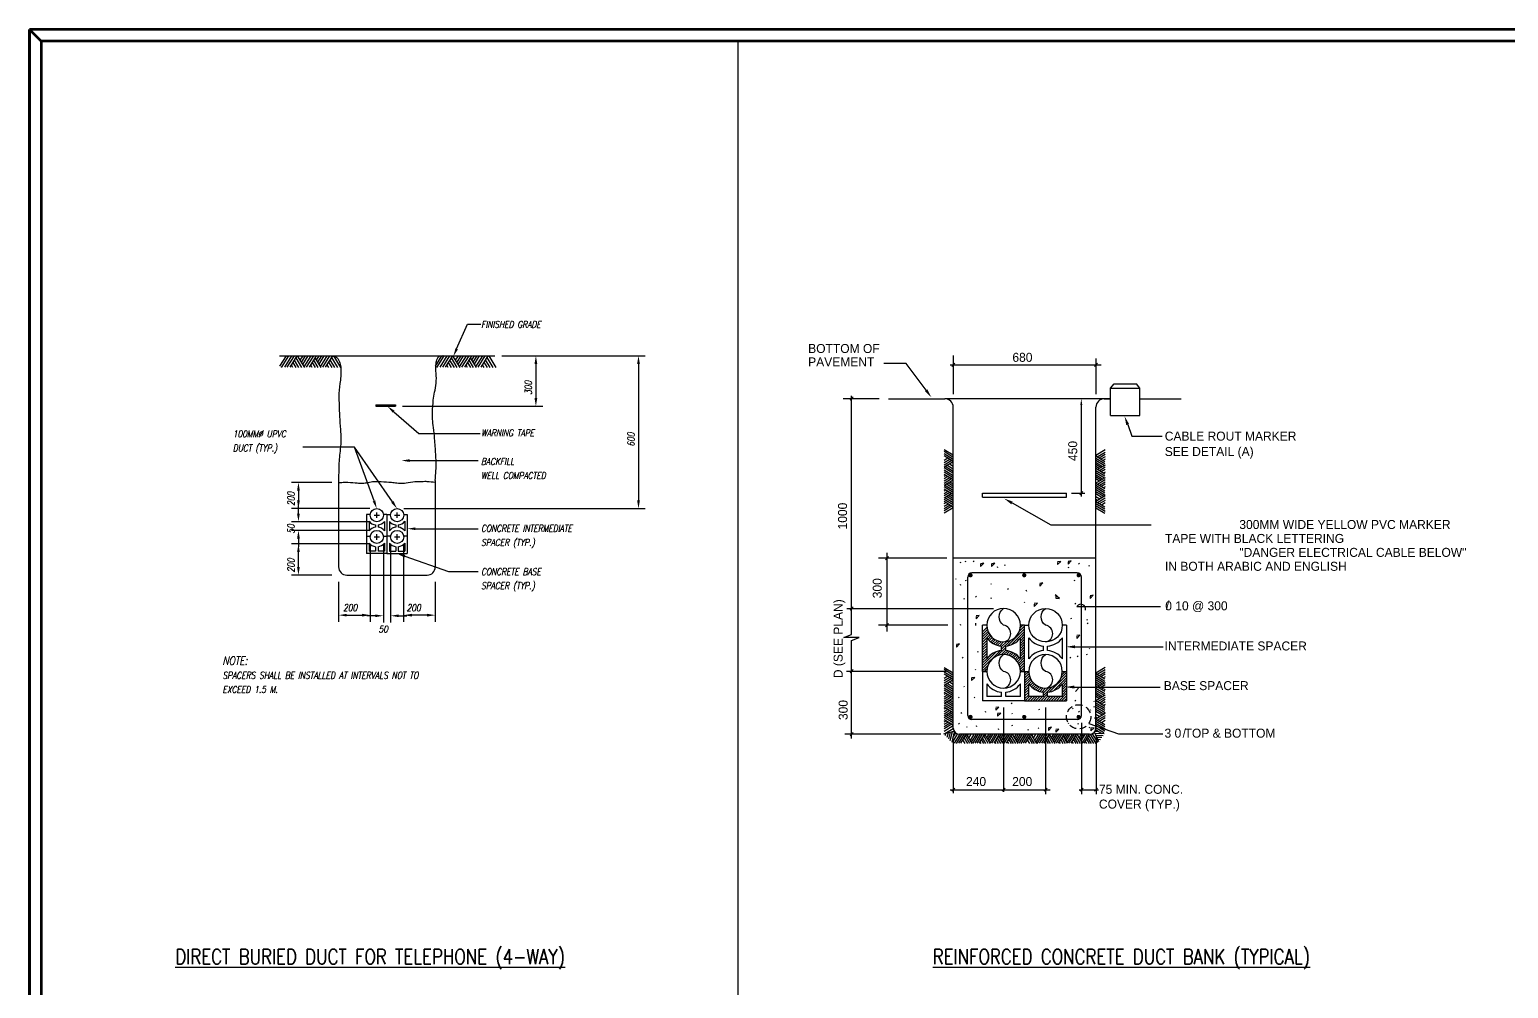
# Model space of a CAD drawing. Extents: x -508 to 92, y -98 to -31.
# Drawn here: x -387.4 to -335.9, y -64.5 to -31.1 of the extents above; entities that cross this region are included whole.
import ezdxf

# ---------------------------------------------------------------- set-up
doc = ezdxf.new("R2010")
doc.units = 0
doc.header["$MEASUREMENT"] = 0
doc.header["$PDMODE"] = 35
doc.linetypes.add('HIDDEN', pattern=[0.375, 0.25, -0.125])
doc.layers.get('0').update_dxf_attribs({"linetype": 'CONTINUOUS', "lineweight": 30})
doc.layers.get('Defpoints').update_dxf_attribs({"linetype": 'CONTINUOUS'})
for name, color, linetype in [('E-DIAG', 7, 'CONTINUOUS'), ('E-DIAG-TX', 4, 'CONTINUOUS'), ('E-GEN-DI', 7, 'CONTINUOUS'), ('E-GEN-TX', 2, 'CONTINUOUS'), ('E-P-TXT', 11, 'CONTINUOUS'), ('E-STD-DWG', 2, 'CONTINUOUS'), ('E-STD-TX', 7, 'CONTINUOUS'), ('E-TEXT25', 3, 'CONTINUOUS'), ('SE-HATCH', 10, 'CONTINUOUS')]:
    doc.layers.add(name, color=color, linetype=linetype)
doc.layers.add('UG-BORDER', color=20, linetype='CONTINUOUS', lineweight=80)
doc.styles.add('ROMANC', font='ROMANC')
doc.styles.add('ROMANS', font='italic8.shx')
doc.styles.add('T25', font='stencil.shx', dxfattribs={"height": 2.5})

# ---------------------------------------------------------------- blocks, each defined once
blk = doc.blocks.new('*X39')
at = {"color": 0}
for p, q in [((142.03, 118.52), (143.36, 119.85)), ((124.14, 116.72), (126.21, 118.79)), ((124.14, 115.48), (126.42, 117.76)), ((124.14, 114.24), (126.73, 116.83)), ((124.14, 113), (127.13, 115.99)), ((124.14, 111.77), (126.14, 113.77)), ((126.17, 113.8), (127.61, 115.23)), ((126.74, 113.12), (128.15, 114.54)), ((127.35, 112.5), (128.77, 113.92)), ((128.02, 111.94), (129.45, 113.36)), ((128.75, 111.42), (130.21, 112.88)), ((136.01, 110.02), (144.14, 118.15)), ((137.74, 110.52), (144.14, 116.92)), ((141.53, 116.78), (144.14, 119.39)), ((142.14, 113.68), (144.14, 115.68)), ((142.14, 112.44), (144.14, 114.44)), ((142.14, 111.2), (144.14, 113.2)), ((124.14, 110.53), (126.14, 112.53)), ((124.14, 109.29), (126.14, 111.29)), ((124.14, 108.05), (126.14, 110.05)), ((124.14, 106.82), (126.14, 108.82)), ((124.14, 99.39), (132.45, 107.7)), ((124.14, 105.58), (126.14, 107.58)), ((124.14, 100.63), (130.78, 107.26)), ((124.14, 104.34), (126.14, 106.34)), ((126.2, 103.92), (128.06, 105.79)), ((129.53, 110.97), (131.04, 112.47)), ((130.38, 110.58), (131.95, 112.15)), ((131.3, 110.26), (132.97, 111.93)), ((131.32, 105.33), (135.14, 109.15)), ((132.29, 110.02), (134.12, 111.85)), ((132.99, 105.76), (135.14, 107.92)), ((133.14, 108.39), (137.21, 112.46)), ((133.14, 109.63), (135.47, 111.96)), ((134.31, 105.85), (136.11, 107.65)), ((135.44, 105.74), (137.1, 107.4)), ((136.44, 105.51), (138.01, 107.07)), ((137.35, 105.18), (138.84, 106.67)), ((138.17, 104.76), (139.62, 106.21)), ((140.74, 102.37), (144.14, 105.78)), ((142.14, 109.97), (144.14, 111.97)), ((142.14, 108.73), (144.14, 110.73)), ((142.14, 107.49), (144.14, 109.49)), ((142.14, 106.25), (144.14, 108.25)), ((142.14, 105.02), (144.14, 107.02)), ((124.14, 103.1), (126.14, 105.1)), ((124.14, 101.87), (126.14, 103.87)), ((124.14, 98.15), (126.65, 100.67)), ((125.07, 97.85), (126.22, 99)), ((138.91, 104.27), (140.34, 105.69)), ((139.59, 103.7), (141, 105.12)), ((140.2, 103.07), (141.61, 104.49)), ((141.2, 101.6), (144.14, 104.54)), ((141.59, 100.76), (144.14, 103.3)), ((141.89, 99.82), (144.14, 102.07)), ((142.09, 98.78), (144.14, 100.83)), ((142.39, 97.85), (144.14, 99.59)), ((143.63, 97.85), (144.14, 98.35))]:
    blk.add_line(p, q, dxfattribs=at)
blk = doc.blocks.new('DL')
at = {"layer": 'E-DIAG', "color": 11}
blk.add_line((-0.69, -0.75), (0.75, 0.82), dxfattribs=at)
blk = doc.blocks.new('*X40')
at = {"color": 0}
for p, q in [((144.14, 95.88), (146.11, 97.85)), ((144.14, 97.12), (144.87, 97.85)), ((144.14, 94.64), (146.22, 96.72)), ((144.14, 93.4), (146.43, 95.7)), ((144.14, 92.17), (146.75, 94.78)), ((144.14, 90.93), (147.16, 93.95)), ((144.14, 89.69), (146.14, 91.69)), ((146.21, 91.76), (147.64, 93.19)), ((146.77, 91.09), (148.19, 92.5)), ((147.39, 90.47), (148.81, 91.88)), ((156.1, 88.04), (164.14, 96.08)), ((157.86, 88.57), (164.14, 94.84)), ((161.47, 94.65), (164.14, 97.32)), ((162.01, 96.43), (163.43, 97.85)), ((162.14, 97.79), (162.19, 97.85)), ((162.14, 91.61), (164.14, 93.61)), ((162.14, 90.37), (164.14, 92.37)), ((144.14, 88.46), (146.14, 90.46)), ((144.14, 87.22), (146.14, 89.22)), ((144.14, 85.98), (146.14, 87.98)), ((144.14, 84.74), (146.14, 86.74)), ((144.48, 83.85), (146.48, 85.85)), ((145.72, 83.85), (147.72, 85.85)), ((146.96, 83.85), (148.96, 85.85)), ((148.06, 89.9), (149.49, 91.33)), ((148.19, 83.85), (150.19, 85.85)), ((148.79, 89.4), (150.25, 90.86)), ((149.43, 83.85), (151.43, 85.85)), ((149.58, 88.95), (151.09, 90.45)), ((150.43, 88.56), (152.01, 90.14)), ((150.67, 83.85), (152.67, 85.85)), ((151.35, 88.24), (153.03, 89.92)), ((151.91, 83.85), (155.14, 87.08)), ((152.35, 88.01), (154.19, 89.85)), ((153.14, 86.32), (157.33, 90.51)), ((153.14, 87.56), (155.56, 89.97)), ((153.14, 83.85), (155.14, 85.85)), ((154.38, 83.85), (156.38, 85.85)), ((155.62, 83.85), (157.62, 85.85)), ((156.86, 83.85), (158.86, 85.85)), ((158.09, 83.85), (160.09, 85.85)), ((159.33, 83.85), (161.33, 85.85)), ((160.57, 83.85), (164.14, 87.42)), ((161.81, 83.85), (164.14, 86.18)), ((162.14, 89.13), (164.14, 91.13)), ((162.14, 87.89), (164.14, 89.89)), ((162.14, 86.66), (164.14, 88.66)), ((163.04, 83.85), (164.14, 84.94))]:
    blk.add_line(p, q, dxfattribs=at)

msp = doc.modelspace()

# ---------------------------------------------------------------- linework, layer by layer
at = {"color": 11, "linetype": 'ByBlock'}
for p, q in [((-370.965, -42.495), (-365.965, -42.495)), ((-370.965, -42.495), (-369.536, -42.495)), ((-369.774, -42.781), (-369.774, -43.971)), ((-366.203, -42.781), (-366.203, -47.534)), ((-374.421, -44.257), (-369.536, -44.257)), ((-376.88, -46.91), (-378.278, -46.91)), ((-378.04, -47.126), (-378.04, -47.534)), ((-375.55, -47.819), (-378.278, -47.819)), ((-378.04, -47.991), (-378.04, -47.705)), ((-374.368, -47.819), (-365.965, -47.819)), ((-375.55, -48.276), (-378.278, -48.276)), ((-375.55, -48.576), (-378.278, -48.576)), ((-378.04, -48.861), (-378.04, -49.147)), ((-375.55, -49.047), (-378.278, -49.047)), ((-378.04, -49.849), (-378.04, -49.265)), ((-375.541, -49.042), (-375.541, -51.765)), ((-375.084, -49.042), (-375.084, -51.787)), ((-374.835, -49.042), (-374.835, -51.787)), ((-374.378, -49.042), (-374.378, -51.765)), ((-376.88, -50.134), (-378.278, -50.134)), ((-376.642, -50.372), (-376.642, -51.765)), ((-373.276, -50.372), (-373.276, -51.765)), ((-376.356, -51.527), (-375.826, -51.527)), ((-375.369, -51.549), (-375.655, -51.549)), ((-374.549, -51.549), (-374.263, -51.549)), ((-373.562, -51.527), (-374.092, -51.527))]:
    msp.add_line(p, q, dxfattribs=at)
for points in [[(-369.727, -42.781), (-369.822, -42.781), (-369.774, -42.495)], [(-366.155, -42.781), (-366.251, -42.781), (-366.203, -42.495)], [(-369.727, -43.971), (-369.822, -43.971), (-369.774, -44.257)], [(-377.993, -47.188), (-378.088, -47.188), (-378.04, -46.902)], [(-377.993, -47.534), (-378.088, -47.534), (-378.04, -47.819)], [(-366.155, -47.534), (-366.251, -47.534), (-366.203, -47.819)], [(-377.993, -47.991), (-378.088, -47.991), (-378.04, -48.276)], [(-377.993, -48.861), (-378.088, -48.861), (-378.04, -48.576)], [(-377.993, -49.333), (-378.088, -49.333), (-378.04, -49.047)], [(-377.993, -49.849), (-378.088, -49.849), (-378.04, -50.134)], [(-376.356, -51.575), (-376.356, -51.48), (-376.642, -51.527)], [(-375.826, -51.575), (-375.826, -51.48), (-375.541, -51.527)], [(-375.369, -51.596), (-375.369, -51.501), (-375.084, -51.549)], [(-374.549, -51.596), (-374.549, -51.501), (-374.835, -51.549)], [(-374.092, -51.575), (-374.092, -51.48), (-374.378, -51.527)], [(-373.562, -51.575), (-373.562, -51.48), (-373.276, -51.527)]]:
    msp.add_solid(points, dxfattribs=at)
at = {"layer": 'Defpoints', "color": 0, "linetype": 'ByBlock'}
for p in [(-371.203, -42.495), (-371.203, -42.495), (-374.659, -44.257), (-376.642, -46.84), (-375.312, -47.819), (-374.606, -47.819), (-375.312, -48.276), (-375.541, -48.804), (-375.312, -48.576), (-375.084, -48.804), (-374.835, -48.804), (-374.378, -48.804), (-375.312, -49.155), (-376.642, -50.134), (-376.642, -50.134), (-373.276, -50.134)]:
    msp.add_point(p, dxfattribs=at)
at = {"layer": 'Defpoints', "color": 11, "linetype": 'ByBlock'}
for p in [(-369.774, -44.257), (-378.04, -47.819), (-366.203, -47.819), (-378.04, -48.576), (-378.04, -49.155), (-375.541, -51.527), (-374.835, -51.549), (-374.378, -51.527)]:
    msp.add_point(p, dxfattribs=at)
at = {"layer": 'E-DIAG', "color": 11}
for p, q in [((-355.247, -42.489), (-355.247, -43.831)), ((-350.28, -42.596), (-350.28, -43.831)), ((-355.355, -42.811), (-350.098, -42.811)), ((-357.822, -43.992), (-359.076, -43.992)), ((-358.789, -52.198), (-358.789, -43.894)), ((-350.788, -44.211), (-350.788, -47.401)), ((-351.128, -47.284), (-350.661, -47.284)), ((-357.556, -49.36), (-357.556, -52.097)), ((-355.473, -49.544), (-357.851, -49.544)), ((-358.95, -51.297), (-357.758, -51.297)), ((-358.373, -51.297), (-353.844, -51.297)), ((-355.435, -51.877), (-357.851, -51.877)), ((-355.492, -53.484), (-358.962, -53.484)), ((-350.357, -54.505), (-350.341, -54.537)), ((-353.494, -54.742), (-353.494, -57.674)), ((-352.033, -54.742), (-352.033, -57.762)), ((-350.357, -54.696), (-350.341, -54.728)), ((-350.777, -55.276), (-350.777, -57.762)), ((-350.325, -55.095), (-350.309, -55.127)), ((-355.682, -55.675), (-359.019, -55.675)), ((-355.247, -55.835), (-355.247, -57.724)), ((-350.275, -55.75), (-350.275, -57.762)), ((-355.355, -57.604), (-351.868, -57.604)), ((-350.863, -57.604), (-350.187, -57.604))]:
    msp.add_line(p, q, dxfattribs=at)
at = {"layer": 'E-DIAG', "color": 4}
for p, q in [((-349.768, -43.627), (-349.648, -43.48)), ((-349.768, -43.627), (-348.746, -43.627)), ((-349.768, -44.576), (-349.768, -43.627)), ((-349.648, -43.48), (-348.865, -43.48)), ((-348.746, -43.627), (-348.865, -43.48)), ((-348.746, -44.576), (-348.746, -43.627)), ((-349.768, -44.576), (-348.746, -44.576)), ((-355.01, -49.673), (-354.994, -49.705)), ((-354.835, -49.641), (-354.819, -49.673)), ((-354.548, -49.641), (-354.532, -49.673)), ((-354.293, -49.832), (-354.182, -49.721)), ((-354.182, -49.721), (-354.293, -49.737)), ((-354.293, -49.753), (-354.293, -49.832)), ((-353.911, -49.832), (-353.799, -49.721)), ((-353.799, -49.721), (-353.911, -49.737)), ((-353.911, -49.753), (-353.911, -49.832)), ((-353.719, -49.832), (-353.703, -49.864)), ((-353.464, -49.768), (-353.448, -49.8)), ((-351.616, -49.768), (-351.504, -49.657)), ((-351.504, -49.657), (-351.616, -49.673)), ((-351.616, -49.689), (-351.616, -49.768)), ((-351.249, -49.753), (-351.137, -49.641)), ((-351.137, -49.641), (-351.249, -49.657)), ((-351.249, -49.673), (-351.249, -49.753)), ((-351.249, -49.848), (-351.233, -49.88)), ((-350.882, -49.721), (-350.867, -49.753)), ((-350.532, -49.784), (-350.516, -49.816)), ((-355.17, -50.247), (-355.154, -50.279)), ((-354.819, -50.295), (-354.803, -50.327)), ((-353.943, -50.422), (-353.927, -50.454)), ((-352.126, -50.406), (-352.237, -50.422)), ((-352.237, -50.518), (-352.126, -50.406)), ((-352.237, -50.438), (-352.237, -50.518)), ((-351.042, -50.295), (-351.026, -50.327)), ((-355.01, -50.454), (-354.994, -50.486)), ((-354.883, -50.933), (-354.867, -50.965)), ((-354.468, -50.869), (-354.453, -50.901)), ((-353.943, -50.917), (-353.927, -50.949)), ((-353.353, -50.598), (-353.337, -50.63)), ((-352.715, -50.646), (-352.699, -50.693)), ((-351.552, -50.949), (-351.695, -50.821)), ((-351.679, -50.821), (-351.679, -50.933)), ((-351.679, -50.933), (-351.552, -50.949)), ((-350.484, -50.949), (-350.372, -50.837)), ((-350.372, -50.837), (-350.484, -50.853)), ((-350.484, -50.869), (-350.484, -50.949)), ((-352.779, -51.06), (-352.763, -51.092)), ((-352.428, -51.22), (-352.317, -51.108)), ((-352.317, -51.108), (-352.428, -51.124)), ((-352.428, -51.14), (-352.428, -51.22)), ((-351.01, -51.108), (-350.994, -51.14)), ((-355.01, -51.842), (-354.994, -51.874)), ((-354.468, -51.81), (-354.468, -51.89)), ((-354.453, -51.65), (-354.341, -51.539)), ((-354.341, -51.539), (-354.453, -51.555)), ((-354.453, -51.571), (-354.453, -51.65)), ((-351.153, -51.618), (-351.137, -51.65)), ((-350.596, -51.666), (-350.58, -51.698)), ((-350.58, -51.794), (-350.564, -51.826)), ((-350.946, -52.336), (-350.835, -52.224)), ((-350.835, -52.224), (-350.946, -52.24)), ((-350.946, -52.256), (-350.946, -52.336)), ((-355.138, -52.639), (-355.026, -52.527)), ((-355.026, -52.527), (-355.138, -52.543)), ((-355.138, -52.559), (-355.138, -52.639)), ((-354.931, -52.99), (-354.915, -53.022)), ((-354.405, -52.783), (-354.389, -52.815)), ((-351.185, -52.99), (-351.169, -53.022)), ((-350.93, -52.942), (-350.914, -52.974)), ((-350.612, -52.878), (-350.596, -52.91)), ((-350.516, -52.671), (-350.5, -52.703)), ((-354.484, -53.405), (-354.468, -53.436)), ((-354.883, -53.995), (-354.867, -54.027)), ((-354.5, -53.692), (-354.612, -53.708)), ((-354.612, -53.803), (-354.5, -53.692)), ((-354.612, -53.724), (-354.612, -53.803)), ((-355.058, -54.377), (-355.042, -54.409)), ((-354.516, -54.377), (-354.5, -54.409)), ((-351.01, -54.489), (-350.994, -54.521)), ((-350.994, -54.186), (-350.882, -54.074)), ((-354.978, -54.92), (-354.963, -54.952)), ((-354.134, -54.872), (-354.118, -54.904)), ((-353.767, -54.84), (-353.656, -54.728)), ((-353.656, -54.728), (-353.767, -54.744)), ((-353.767, -54.76), (-353.767, -54.84)), ((-353.703, -55.047), (-353.592, -54.936)), ((-353.592, -54.936), (-353.703, -54.952)), ((-353.703, -54.967), (-353.703, -55.047)), ((-353.225, -54.585), (-353.209, -54.617)), ((-353.209, -54.936), (-353.193, -54.967)), ((-352.269, -54.792), (-352.253, -54.824)), ((-351.09, -54.76), (-351.074, -54.792)), ((-350.882, -54.872), (-350.867, -54.904)), ((-350.484, -54.808), (-350.468, -54.84)), ((-355.058, -55.286), (-355.042, -55.318)), ((-354.787, -55.398), (-354.771, -55.43)), ((-354.453, -55.366), (-354.437, -55.398)), ((-353.688, -55.478), (-353.672, -55.51)), ((-353.209, -55.35), (-353.193, -55.382)), ((-352.652, -55.494), (-352.636, -55.526)), ((-352.285, -55.446), (-352.269, -55.478)), ((-351.934, -55.542), (-351.823, -55.43)), ((-351.823, -55.43), (-351.934, -55.446)), ((-351.934, -55.462), (-351.934, -55.542)), ((-351.679, -55.605), (-351.568, -55.494)), ((-351.568, -55.494), (-351.679, -55.51)), ((-351.679, -55.526), (-351.679, -55.605)), ((-351.249, -55.27), (-351.233, -55.302)), ((-350.914, -55.286), (-350.898, -55.318)), ((-350.516, -55.414), (-350.5, -55.446)), ((-350.452, -55.558), (-350.341, -55.446)), ((-350.341, -55.446), (-350.452, -55.462)), ((-350.452, -55.478), (-350.452, -55.558))]:
    msp.add_line(p, q, dxfattribs=at)
at = {"layer": 'E-DIAG', "color": 2}
for p, q in [((-357.5, -43.992), (-355.54, -43.992)), ((-349.768, -43.992), (-355.54, -43.992)), ((-348.746, -43.992), (-347.308, -43.992)), ((-355.247, -55.456), (-355.247, -44.284)), ((-350.28, -55.456), (-350.28, -44.284)), ((-350.28, -49.544), (-355.247, -49.544)), ((-350.499, -55.675), (-355.028, -55.675))]:
    msp.add_line(p, q, dxfattribs=at)
at = {"layer": 'E-DIAG'}
for p, q in [((-349.987, -43.992), (-349.768, -43.992)), ((-354.225, -47.279), (-351.302, -47.279)), ((-354.225, -47.425), (-354.225, -47.279)), ((-351.302, -47.425), (-351.302, -47.279)), ((-354.225, -47.425), (-351.302, -47.425))]:
    msp.add_line(p, q, dxfattribs=at)
at = {"layer": 'E-DIAG', "color": 20}
for p, q in [((-354.742, -55.018), (-354.742, -50.202)), ((-350.931, -50.055), (-354.596, -50.055)), ((-350.785, -55.018), (-350.785, -50.202)), ((-350.931, -55.164), (-354.596, -55.164))]:
    msp.add_line(p, q, dxfattribs=at)
at = {"layer": 'E-DIAG', "color": 3}
for p, q in [((-354.225, -53.484), (-354.225, -51.877)), ((-354.079, -51.877), (-354.225, -51.877)), ((-352.764, -51.877), (-352.91, -51.877)), ((-352.764, -53.484), (-352.764, -51.877)), ((-352.764, -51.877), (-352.617, -51.877)), ((-351.302, -51.877), (-351.449, -51.877)), ((-351.302, -51.877), (-351.302, -53.484)), ((-354.079, -52.315), (-354.079, -53.045)), ((-352.91, -53.045), (-352.91, -52.315)), ((-352.617, -53.045), (-352.617, -52.315)), ((-351.449, -52.315), (-351.449, -53.045)), ((-353.567, -52.757), (-353.567, -52.603)), ((-353.421, -52.757), (-353.421, -52.603)), ((-352.106, -52.757), (-352.106, -52.603)), ((-351.96, -52.757), (-351.96, -52.603)), ((-354.225, -53.484), (-354.079, -53.484)), ((-354.225, -53.484), (-354.225, -54.507)), ((-352.91, -53.484), (-352.764, -53.484)), ((-352.764, -53.484), (-352.617, -53.484)), ((-352.764, -53.484), (-352.764, -54.507)), ((-351.449, -53.484), (-351.302, -53.484)), ((-351.302, -53.484), (-351.302, -54.507)), ((-354.079, -53.922), (-354.079, -54.36)), ((-352.91, -54.36), (-352.91, -53.922)), ((-352.617, -54.36), (-352.617, -53.922)), ((-351.449, -53.922), (-351.449, -54.36)), ((-352.764, -54.507), (-354.225, -54.507)), ((-353.567, -54.36), (-354.079, -54.36)), ((-353.567, -54.36), (-353.567, -54.211)), ((-353.421, -54.36), (-353.421, -54.211)), ((-352.91, -54.36), (-353.421, -54.36)), ((-352.764, -54.507), (-351.302, -54.507)), ((-352.106, -54.36), (-352.617, -54.36)), ((-352.106, -54.36), (-352.106, -54.211)), ((-351.96, -54.36), (-351.96, -54.211)), ((-351.449, -54.36), (-351.96, -54.36))]:
    msp.add_line(p, q, dxfattribs=at)
at = {"layer": 'E-DIAG', "color": 20, "const_width": 0.0731}
for points in [[(-354.682, -50.138, 1), (-354.609, -50.138, 1)], [(-352.738, -50.138, -1), (-352.811, -50.138, -1)], [(-350.845, -50.138, -1), (-350.918, -50.138, -1)], [(-354.682, -55.07, 1), (-354.609, -55.07, 1)], [(-352.738, -55.07, -1), (-352.811, -55.07, -1)], [(-350.845, -55.07, -1), (-350.918, -55.07, -1)]]:
    msp.add_lwpolyline(points, format="xyb", close=True, dxfattribs=at)
at = {"layer": 'E-DIAG', "color": 15}
for points in [[(-353.494, -52.461, 0.860704), (-353.494, -51.877, -0.534974), (-353.494, -51.292)], [(-352.033, -52.461, 0.860704), (-352.033, -51.877, -0.534974), (-352.033, -51.292)], [(-353.494, -54.068, 0.860704), (-353.494, -53.484, -0.534974), (-353.494, -52.899)], [(-352.033, -54.068, 0.860704), (-352.033, -53.484, -0.534974), (-352.033, -52.899)]]:
    msp.add_lwpolyline(points, format="xyb", dxfattribs=at)
at = {"layer": 'E-DIAG', "color": 11}
msp.add_lwpolyline([(-358.789, -55.826), (-358.789, -52.412), (-358.521, -52.304), (-359.057, -52.305), (-358.789, -52.198), (-358.789, -51.894)], dxfattribs=at)
at = {"layer": 'E-DIAG', "color": 1}
msp.add_circle((-352.033, -51.877), 0.584, dxfattribs=at)
at = {"layer": 'E-DIAG', "color": 2}
for centre, radius, start, end in [((-355.54, -44.284), 0.292, 0, 90), ((-349.987, -44.284), 0.292, 90, 180), ((-355.028, -55.456), 0.219, 180, 270), ((-350.499, -55.456), 0.219, 270, 0)]:
    msp.add_arc(centre, radius, start, end, dxfattribs=at)
at = {"layer": 'E-DIAG', "color": 20}
for centre, start, end in [((-354.596, -50.202), 90, 180), ((-350.931, -50.202), 0, 90), ((-354.596, -55.018), 180, 270), ((-350.931, -55.018), 270, 0)]:
    msp.add_arc(centre, 0.146, start, end, dxfattribs=at)
at = {"layer": 'E-DIAG', "color": 1}
for centre, start, end in [((-353.494, -51.877), 0, 180), ((-353.494, -51.877), 180, 0), ((-353.494, -53.484), 0, 180), ((-352.033, -53.484), 0, 180), ((-353.494, -53.484), 180, 0), ((-352.033, -53.484), 180, 0)]:
    msp.add_arc(centre, 0.584, start, end, dxfattribs=at)
at = {"layer": 'E-DIAG', "color": 3}
for centre, start, end in [((-353.494, -51.877), 216.8699, 264.2608), ((-353.494, -51.877), 275.7392, 323.1301), ((-352.033, -51.877), 216.8699, 264.2608), ((-352.033, -51.877), 275.7392, 323.1301), ((-353.494, -53.484), 95.7392, 143.1301), ((-353.494, -53.484), 36.8699, 84.2608), ((-352.033, -53.484), 95.7392, 143.1301), ((-352.033, -53.484), 36.8699, 84.2608), ((-353.494, -53.484), 216.8699, 264.2608), ((-353.494, -53.484), 275.7392, 323.1301), ((-352.033, -53.484), 216.8699, 264.2608), ((-352.033, -53.484), 275.7392, 323.1301)]:
    msp.add_arc(centre, 0.731, start, end, dxfattribs=at)
at = {"layer": 'E-DIAG', "color": 11}
msp.add_solid([(-350.825, -44.211), (-350.752, -44.211), (-350.788, -43.992)], dxfattribs=at)
at = {"layer": 'E-DIAG-TX', "color": 11}
for p, q in [((-356.883, -42.769), (-357.666, -42.769)), ((-356.191, -43.696), (-356.883, -42.769)), ((-349.174, -44.893), (-349.024, -45.295)), ((-349.024, -45.295), (-347.973, -45.295)), ((-353.2, -47.621), (-351.851, -48.385)), ((-351.851, -48.385), (-348.351, -48.385)), ((-350.939, -51.226), (-348.028, -51.226)), ((-351.007, -52.629), (-347.937, -52.629)), ((-351.028, -54.03), (-348.042, -54.03)), ((-350.529, -55.296), (-349.492, -55.659)), ((-349.492, -55.659), (-347.956, -55.659))]:
    msp.add_line(p, q, dxfattribs=at)
at = {"layer": 'E-DIAG-TX', "color": 1, "linetype": 'HIDDEN'}
msp.add_circle((-350.881, -55.065), 0.421, dxfattribs=at)
at = {"layer": 'E-DIAG-TX', "color": 11}
for points in [[(-356.149, -43.665), (-356.233, -43.728), (-356.004, -43.947)], [(-349.223, -44.911), (-349.125, -44.875), (-349.284, -44.6)], [(-353.174, -47.576), (-353.226, -47.667), (-353.473, -47.467)], [(-351.007, -52.681), (-351.007, -52.577), (-351.32, -52.629)], [(-351.028, -54.082), (-351.028, -53.977), (-351.341, -54.03)]]:
    msp.add_solid(points, dxfattribs=at)
at = {"layer": 'E-GEN-DI', "color": 11, "linetype": 'Continuous'}
for p, q in [((-372.533, -42.258), (-372.152, -41.394)), ((-372.152, -41.394), (-371.688, -41.394)), ((-374.724, -44.444), (-373.846, -45.203)), ((-373.846, -45.203), (-371.719, -45.203)), ((-376.09, -45.674), (-377.89, -45.674)), ((-376.09, -45.674), (-376.376, -45.674)), ((-374.769, -47.584), (-376.09, -45.674)), ((-375.409, -47.551), (-376.09, -45.674)), ((-374.168, -46.146), (-371.78, -46.146)), ((-373.966, -48.518), (-371.78, -48.518)), ((-374.336, -49.476), (-372.813, -50.009)), ((-372.813, -50.009), (-371.78, -50.009))]:
    msp.add_line(p, q, dxfattribs=at)
msp.add_lwpolyline([(-376.642, -46.91, -0.009499), (-376.427, -46.899, -0.018397), (-376.315, -46.9, -0.016164), (-375.99, -46.925, 0.030542), (-375.818, -46.933, 0.059975), (-375.616, -46.906, -0.058729), (-375.409, -46.877, -0.01506), (-375.157, -46.88, -0.010761), (-374.804, -46.903, -0.018264), (-374.616, -46.926, 0.030071), (-374.501, -46.937, 0.062438), (-374.295, -46.919, -0.041059), (-373.985, -46.878, -0.004519), (-373.86, -46.874, -0.002577), (-373.64, -46.868, -0.020799), (-373.568, -46.87, -0.01728), (-373.275, -46.899)], format="xyb", dxfattribs=at)
for points in [[(-372.489, -42.277), (-372.576, -42.239), (-372.648, -42.52)], [(-374.755, -44.48), (-374.693, -44.408), (-374.94, -44.257)], [(-374.168, -46.193), (-374.168, -46.098), (-374.454, -46.146)], [(-375.365, -47.534), (-375.454, -47.567), (-375.312, -47.819)], [(-374.73, -47.557), (-374.808, -47.611), (-374.606, -47.819)], [(-373.966, -48.566), (-373.966, -48.471), (-374.252, -48.518)], [(-374.352, -49.521), (-374.32, -49.431), (-374.606, -49.381)]]:
    msp.add_solid(points, dxfattribs=at)
at = {"layer": 'E-GEN-TX', "color": 11}
msp.add_arc((-350.8, -51.313), 0.164, 344.9057, 147.8087, dxfattribs=at)
at = {"layer": 'E-P-TXT', "color": 4}
msp.add_line((-362.743, -31.547), (-362.743, -97.438), dxfattribs=at)
at = {"layer": 'E-STD-DWG', "color": 3}
for p, q in [((-378.698, -42.495), (-376.925, -42.495)), ((-378.389, -42.495), (-376.611, -42.495)), ((-372.981, -42.495), (-371.203, -42.495))]:
    msp.add_line(p, q, dxfattribs=at)
at = {"layer": 'E-STD-DWG'}
for p, q in [((-376.925, -42.495), (-372.981, -42.495)), ((-375.35, -44.21), (-374.659, -44.21)), ((-375.35, -44.21), (-375.35, -44.257)), ((-375.35, -44.257), (-374.659, -44.257)), ((-374.659, -44.21), (-374.659, -44.257)), ((-376.642, -46.84), (-376.642, -49.849)), ((-373.276, -46.84), (-373.276, -49.849)), ((-375.667, -48.027), (-375.667, -49.381)), ((-375.54, -48.027), (-375.667, -48.027)), ((-375.581, -48.261), (-375.581, -48.591)), ((-375.355, -48.388), (-375.355, -48.464)), ((-375.269, -48.388), (-375.269, -48.464)), ((-374.959, -48.027), (-375.084, -48.027)), ((-375.045, -48.263), (-375.045, -48.589)), ((-374.959, -48.027), (-374.959, -49.381)), ((-374.959, -48.027), (-374.834, -48.027)), ((-374.873, -48.263), (-374.873, -48.589)), ((-374.649, -48.388), (-374.649, -48.464)), ((-374.563, -48.388), (-374.563, -48.464)), ((-374.379, -48.027), (-374.252, -48.027)), ((-374.337, -48.261), (-374.337, -48.591)), ((-374.252, -48.027), (-374.252, -49.381)), ((-375.667, -48.783), (-375.54, -48.783)), ((-375.084, -48.783), (-374.959, -48.783)), ((-374.834, -48.783), (-374.959, -48.783)), ((-374.252, -48.783), (-374.379, -48.783)), ((-374.959, -49.381), (-375.667, -49.381)), ((-375.581, -49.017), (-375.581, -49.295)), ((-375.355, -49.295), (-375.581, -49.295)), ((-375.355, -49.144), (-375.355, -49.295)), ((-375.269, -49.144), (-375.269, -49.295)), ((-375.045, -49.295), (-375.269, -49.295)), ((-375.045, -49.019), (-375.045, -49.295)), ((-374.959, -49.381), (-374.252, -49.381)), ((-374.873, -49.019), (-374.873, -49.295)), ((-374.873, -49.295), (-374.649, -49.295)), ((-374.649, -49.144), (-374.649, -49.295)), ((-374.563, -49.144), (-374.563, -49.295)), ((-374.563, -49.295), (-374.337, -49.295)), ((-374.337, -49.017), (-374.337, -49.295)), ((-376.356, -50.134), (-373.562, -50.134))]:
    msp.add_line(p, q, dxfattribs=at)
for points in [[(-376.925, -42.495, -0.096179), (-376.743, -42.54, -0.157049), (-376.657, -42.619, -0.062251), (-376.586, -42.791, -0.062513), (-376.56, -42.975, -0.04828), (-376.599, -43.466, 0.051448), (-376.633, -43.927, 0.001541), (-376.619, -44.368, 0.00281), (-376.609, -44.61, 0.009679), (-376.579, -45.062, -0.013622), (-376.56, -45.383, -0.045407), (-376.582, -45.746, 0.029388), (-376.633, -46.305, 0.008229), (-376.642, -46.838, 0.000128), (-376.642, -46.84, 0.023347)], [(-373.276, -46.84, 0.00483), (-373.255, -46.498, 0.016841), (-373.249, -46.186, 0.011507), (-373.259, -45.926, 0.005504), (-373.298, -45.383, 0.013665), (-373.34, -44.998, -0.017695), (-373.371, -44.699, -0.025932), (-373.374, -44.456, -0.015341), (-373.346, -44.046, -0.029758), (-373.302, -43.77, 0.02575), (-373.249, -43.451, 0.057446), (-373.249, -43.109, -0.057619), (-373.249, -42.767, -0.037826), (-373.232, -42.68, -0.035252), (-373.2, -42.589, -0.191917), (-373.128, -42.517, -0.128359), (-372.981, -42.495)]]:
    msp.add_lwpolyline(points, format="xyb", dxfattribs=at)
at = {"layer": 'E-STD-DWG', "color": 1}
for centre in [(-375.312, -48.048), (-374.606, -48.048), (-375.312, -48.804), (-374.606, -48.804)]:
    msp.add_circle(centre, 0.229, dxfattribs=at)
at = {"layer": 'E-STD-DWG'}
for centre, radius, start, end in [((-375.312, -48.048), 0.343, 218.379, 262.8192), ((-375.312, -48.048), 0.343, 277.1808, 321.1981), ((-374.606, -48.048), 0.343, 218.8019, 262.8192), ((-374.606, -48.048), 0.343, 277.1808, 321.621), ((-375.312, -48.804), 0.343, 97.1808, 141.621), ((-375.312, -48.804), 0.343, 38.8019, 82.8192), ((-374.606, -48.804), 0.343, 97.1808, 141.1981), ((-374.606, -48.804), 0.343, 38.379, 82.8192), ((-375.312, -48.804), 0.343, 218.3791, 262.8192), ((-375.312, -48.804), 0.343, 277.1808, 321.1981), ((-374.606, -48.804), 0.343, 218.8019, 262.8192), ((-374.606, -48.804), 0.343, 277.1808, 321.6209), ((-376.356, -49.849), 0.286, 180, 270), ((-373.562, -49.849), 0.286, 270, 0)]:
    msp.add_arc(centre, radius, start, end, dxfattribs=at)
at = {"layer": 'E-STD-TX'}
for p, q in [((-375.407, -48.048), (-375.217, -48.048)), ((-375.312, -48.143), (-375.312, -47.953)), ((-374.701, -48.048), (-374.511, -48.048)), ((-374.606, -48.143), (-374.606, -47.953)), ((-375.407, -48.804), (-375.217, -48.804)), ((-375.312, -48.9), (-375.312, -48.709)), ((-374.701, -48.804), (-374.511, -48.804)), ((-374.606, -48.9), (-374.606, -48.709))]:
    msp.add_line(p, q, dxfattribs=at)
at = {"layer": 'SE-HATCH', "color": 2, "linetype": 'Continuous'}
for p, q in [((-378.682, -42.857), (-378.46, -42.495)), ((-378.625, -42.909), (-378.377, -42.505)), ((-378.518, -42.899), (-378.269, -42.495)), ((-378.427, -42.899), (-378.178, -42.495)), ((-378.327, -42.899), (-378.079, -42.495)), ((-378.021, -42.909), (-378.175, -42.652)), ((-377.921, -42.909), (-378.125, -42.57)), ((-377.822, -42.909), (-378.071, -42.495)), ((-377.976, -42.652), (-377.88, -42.495)), ((-377.931, -42.727), (-377.789, -42.495)), ((-377.888, -42.8), (-377.706, -42.505)), ((-377.837, -42.884), (-377.598, -42.495)), ((-377.756, -42.899), (-377.507, -42.495)), ((-377.656, -42.899), (-377.408, -42.495)), ((-377.35, -42.909), (-377.504, -42.652)), ((-377.251, -42.909), (-377.454, -42.57)), ((-377.409, -42.645), (-377.317, -42.495)), ((-377.364, -42.72), (-377.226, -42.495)), ((-377.32, -42.793), (-377.143, -42.505)), ((-377.27, -42.877), (-377.035, -42.495)), ((-377.193, -42.899), (-376.944, -42.495)), ((-377.093, -42.899), (-376.845, -42.495)), ((-376.87, -42.909), (-376.983, -42.72)), ((-376.77, -42.909), (-376.933, -42.638)), ((-376.671, -42.909), (-376.883, -42.557)), ((-376.563, -42.909), (-376.812, -42.495)), ((-373.274, -42.857), (-373.052, -42.495)), ((-373.217, -42.909), (-372.969, -42.505)), ((-373.11, -42.899), (-372.861, -42.495)), ((-373.019, -42.899), (-372.77, -42.495)), ((-372.919, -42.899), (-372.671, -42.495)), ((-372.613, -42.909), (-372.767, -42.652)), ((-372.513, -42.909), (-372.717, -42.57)), ((-372.414, -42.909), (-372.662, -42.495)), ((-372.568, -42.652), (-372.472, -42.495)), ((-372.523, -42.727), (-372.381, -42.495)), ((-372.479, -42.8), (-372.298, -42.505)), ((-372.429, -42.884), (-372.19, -42.495)), ((-372.348, -42.899), (-372.099, -42.495)), ((-372.248, -42.899), (-372, -42.495)), ((-371.942, -42.909), (-372.096, -42.652)), ((-371.843, -42.909), (-372.046, -42.57)), ((-372.001, -42.645), (-371.909, -42.495)), ((-371.956, -42.72), (-371.818, -42.495)), ((-371.912, -42.793), (-371.735, -42.505)), ((-371.862, -42.877), (-371.627, -42.495)), ((-371.785, -42.899), (-371.536, -42.495)), ((-371.685, -42.899), (-371.437, -42.495)), ((-371.462, -42.909), (-371.575, -42.72)), ((-371.362, -42.909), (-371.525, -42.638)), ((-371.263, -42.909), (-371.474, -42.557)), ((-371.155, -42.909), (-371.404, -42.495)), ((-378.236, -42.909), (-378.284, -42.829)), ((-378.12, -42.909), (-378.226, -42.734)), ((-377.565, -42.909), (-377.613, -42.829)), ((-377.449, -42.909), (-377.555, -42.734)), ((-376.986, -42.909), (-377.042, -42.816)), ((-372.828, -42.909), (-372.876, -42.829)), ((-372.712, -42.909), (-372.817, -42.734)), ((-372.157, -42.909), (-372.205, -42.829)), ((-372.041, -42.909), (-372.147, -42.734)), ((-371.577, -42.909), (-371.634, -42.816))]:
    msp.add_line(p, q, dxfattribs=at)
at = {"layer": 'SE-HATCH', "color": 11, "linetype": 'Continuous'}
for p, q in [((-355.557, -45.758), (-355.247, -45.949)), ((-349.962, -45.777), (-350.28, -45.968)), ((-355.565, -45.822), (-355.255, -46.013)), ((-355.565, -46.127), (-355.436, -46.049)), ((-355.565, -46.216), (-355.363, -46.094)), ((-355.565, -46.292), (-355.3, -46.133)), ((-355.565, -46.368), (-355.247, -46.178)), ((-355.557, -45.905), (-355.247, -46.095)), ((-355.557, -45.974), (-355.247, -46.165)), ((-355.462, -46.306), (-355.247, -46.438)), ((-355.378, -46.256), (-355.247, -46.336)), ((-355.3, -46.209), (-355.247, -46.241)), ((-349.97, -46.184), (-350.28, -45.993)), ((-349.97, -46.26), (-350.28, -46.069)), ((-349.987, -46.319), (-350.28, -46.139)), ((-350.107, -46.392), (-350.28, -46.285)), ((-350.051, -46.358), (-350.272, -46.222)), ((-349.962, -45.86), (-350.233, -46.022)), ((-349.962, -46.305), (-350.222, -46.461)), ((-349.962, -45.936), (-350.17, -46.061)), ((-349.962, -46.012), (-350.107, -46.099)), ((-349.962, -46.101), (-350.034, -46.144)), ((-355.565, -46.387), (-355.255, -46.578)), ((-355.565, -46.686), (-355.504, -46.649)), ((-355.565, -46.775), (-355.431, -46.694)), ((-355.565, -46.851), (-355.368, -46.733)), ((-355.565, -46.927), (-355.305, -46.771)), ((-355.565, -47.004), (-355.247, -46.813)), ((-355.557, -46.47), (-355.247, -46.66)), ((-355.557, -46.54), (-355.247, -46.73)), ((-355.557, -46.616), (-355.247, -46.807)), ((-355.525, -46.344), (-355.247, -46.514)), ((-350.165, -46.426), (-350.28, -46.355)), ((-349.97, -46.616), (-350.28, -46.425)), ((-349.97, -46.692), (-350.28, -46.501)), ((-349.982, -46.755), (-350.28, -46.571)), ((-350.102, -46.827), (-350.28, -46.717)), ((-349.962, -46.743), (-350.28, -46.933)), ((-350.159, -46.861), (-350.28, -46.787)), ((-350.046, -46.793), (-350.272, -46.654)), ((-349.962, -46.819), (-350.222, -46.975)), ((-349.962, -46.381), (-350.159, -46.499)), ((-349.962, -46.457), (-350.097, -46.538)), ((-349.962, -46.546), (-350.023, -46.583)), ((-355.565, -47.2), (-355.504, -47.164)), ((-355.565, -47.289), (-355.431, -47.209)), ((-355.565, -47.366), (-355.368, -47.247)), ((-355.565, -47.442), (-355.305, -47.286)), ((-355.557, -47.054), (-355.247, -47.245)), ((-355.557, -47.131), (-355.247, -47.321)), ((-355.546, -46.992), (-355.247, -47.175)), ((-355.482, -46.953), (-355.255, -47.092)), ((-355.425, -46.92), (-355.247, -47.029)), ((-355.42, -47.355), (-355.247, -47.461)), ((-355.368, -46.885), (-355.247, -46.959)), ((-355.363, -47.32), (-355.247, -47.391)), ((-349.97, -47.13), (-350.28, -46.94)), ((-349.97, -47.207), (-350.28, -47.016)), ((-349.97, -47.276), (-350.28, -47.086)), ((-350.002, -47.402), (-350.28, -47.232)), ((-350.065, -47.44), (-350.28, -47.308)), ((-349.962, -47.359), (-350.272, -47.168)), ((-349.962, -46.895), (-350.159, -47.014)), ((-349.962, -46.972), (-350.097, -47.052)), ((-349.962, -47.06), (-350.023, -47.097)), ((-355.565, -47.645), (-355.493, -47.602)), ((-355.565, -47.734), (-355.42, -47.647)), ((-355.565, -47.81), (-355.357, -47.686)), ((-355.565, -47.887), (-355.295, -47.724)), ((-355.565, -47.969), (-355.247, -47.779)), ((-355.557, -47.486), (-355.247, -47.677)), ((-355.557, -47.563), (-355.247, -47.753)), ((-355.54, -47.427), (-355.247, -47.607)), ((-355.476, -47.389), (-355.255, -47.524)), ((-349.962, -47.378), (-350.28, -47.569)), ((-350.149, -47.49), (-350.28, -47.41)), ((-350.227, -47.537), (-350.28, -47.505)), ((-349.97, -47.772), (-350.28, -47.581)), ((-349.97, -47.842), (-350.28, -47.651)), ((-349.97, -47.988), (-350.28, -47.797)), ((-349.962, -47.924), (-350.272, -47.734)), ((-349.962, -47.454), (-350.227, -47.614)), ((-349.962, -47.531), (-350.165, -47.652)), ((-349.962, -47.62), (-350.091, -47.697)), ((-355.565, -53.413), (-355.255, -53.604)), ((-355.557, -53.35), (-355.247, -53.54)), ((-355.557, -53.496), (-355.247, -53.687)), ((-349.962, -53.351), (-350.28, -53.542)), ((-349.962, -53.434), (-350.233, -53.596)), ((-349.962, -53.51), (-350.17, -53.635)), ((-355.565, -53.718), (-355.436, -53.641)), ((-355.565, -53.807), (-355.363, -53.686)), ((-355.565, -53.883), (-355.3, -53.724)), ((-355.565, -53.96), (-355.247, -53.769)), ((-355.565, -53.979), (-355.255, -54.169)), ((-355.557, -53.566), (-355.247, -53.756)), ((-355.525, -53.935), (-355.247, -54.106)), ((-355.462, -53.898), (-355.247, -54.03)), ((-355.378, -53.848), (-355.247, -53.928)), ((-355.3, -53.801), (-355.247, -53.833)), ((-349.97, -53.758), (-350.28, -53.567)), ((-349.97, -53.834), (-350.28, -53.644)), ((-349.987, -53.893), (-350.28, -53.713)), ((-350.107, -53.966), (-350.28, -53.86)), ((-350.165, -54), (-350.28, -53.929)), ((-349.97, -54.19), (-350.28, -53.999)), ((-350.051, -53.932), (-350.272, -53.796)), ((-349.962, -53.879), (-350.222, -54.035)), ((-349.962, -53.955), (-350.159, -54.073)), ((-349.962, -53.586), (-350.107, -53.673)), ((-349.962, -54.031), (-350.097, -54.112)), ((-349.962, -53.675), (-350.034, -53.718)), ((-355.565, -54.277), (-355.504, -54.24)), ((-355.565, -54.366), (-355.431, -54.285)), ((-355.565, -54.443), (-355.368, -54.324)), ((-355.565, -54.519), (-355.305, -54.363)), ((-355.565, -54.595), (-355.247, -54.404)), ((-355.557, -54.061), (-355.247, -54.252)), ((-355.557, -54.131), (-355.247, -54.322)), ((-355.557, -54.207), (-355.247, -54.398)), ((-355.482, -54.545), (-355.255, -54.684)), ((-355.425, -54.511), (-355.247, -54.62)), ((-355.368, -54.477), (-355.247, -54.551)), ((-349.97, -54.266), (-350.28, -54.076)), ((-349.982, -54.329), (-350.28, -54.145)), ((-350.102, -54.401), (-350.28, -54.292)), ((-349.962, -54.317), (-350.28, -54.508)), ((-350.159, -54.435), (-350.28, -54.361)), ((-349.97, -54.704), (-350.28, -54.514)), ((-350.046, -54.367), (-350.272, -54.228)), ((-349.962, -54.393), (-350.222, -54.549)), ((-349.962, -54.469), (-350.159, -54.588)), ((-349.962, -54.546), (-350.097, -54.626)), ((-349.962, -54.12), (-350.023, -54.157)), ((-355.565, -54.792), (-355.504, -54.755)), ((-355.565, -54.881), (-355.431, -54.8)), ((-355.565, -54.957), (-355.368, -54.839)), ((-355.565, -55.033), (-355.305, -54.877)), ((-355.557, -54.646), (-355.247, -54.836)), ((-355.557, -54.722), (-355.247, -54.913)), ((-355.557, -55.078), (-355.247, -55.268)), ((-355.546, -54.583), (-355.247, -54.766)), ((-355.54, -55.018), (-355.247, -55.198)), ((-355.476, -54.98), (-355.255, -55.116)), ((-355.42, -54.946), (-355.247, -55.052)), ((-355.363, -54.912), (-355.247, -54.982)), ((-349.97, -54.781), (-350.28, -54.59)), ((-349.97, -54.851), (-350.28, -54.66)), ((-350.002, -54.976), (-350.28, -54.806)), ((-350.065, -55.014), (-350.28, -54.882)), ((-349.962, -54.952), (-350.28, -55.143)), ((-350.149, -55.064), (-350.28, -54.984)), ((-350.227, -55.111), (-350.28, -55.079)), ((-349.962, -54.933), (-350.272, -54.743)), ((-349.962, -55.028), (-350.227, -55.188)), ((-349.962, -54.635), (-350.023, -54.671)), ((-355.573, -55.654), (-355.22, -55.566)), ((-355.565, -55.237), (-355.493, -55.193)), ((-355.565, -55.326), (-355.42, -55.238)), ((-355.565, -55.402), (-355.357, -55.277)), ((-355.565, -55.478), (-355.295, -55.316)), ((-355.565, -55.561), (-355.247, -55.37)), ((-355.557, -55.154), (-355.247, -55.345)), ((-355.538, -55.643), (-355.247, -55.468)), ((-355.402, -55.833), (-355.345, -55.597)), ((-355.348, -55.886), (-355.274, -55.58)), ((-355.289, -55.944), (-355.202, -55.584)), ((-350.188, -55.583), (-350.313, -55.577)), ((-350.073, -55.654), (-350.289, -55.521)), ((-349.97, -55.346), (-350.28, -55.155)), ((-349.97, -55.416), (-350.28, -55.225)), ((-349.97, -55.562), (-350.28, -55.371)), ((-350.007, -55.619), (-350.28, -55.452)), ((-349.962, -55.499), (-350.272, -55.308)), ((-349.962, -55.105), (-350.165, -55.226)), ((-349.962, -55.194), (-350.091, -55.271)), ((-355.52, -55.717), (-355.5, -55.636)), ((-355.456, -55.779), (-355.417, -55.615)), ((-355.274, -55.958), (-355.084, -55.648)), ((-355.248, -55.777), (-355.156, -55.626)), ((-355.198, -55.985), (-355.008, -55.675)), ((-355.135, -55.993), (-354.944, -55.683)), ((-355.052, -55.985), (-354.862, -55.675)), ((-354.982, -55.985), (-354.792, -55.675)), ((-354.83, -55.993), (-354.907, -55.864)), ((-354.741, -55.993), (-354.862, -55.79)), ((-354.665, -55.993), (-354.824, -55.728)), ((-354.588, -55.993), (-354.779, -55.675)), ((-354.748, -55.728), (-354.716, -55.675)), ((-354.701, -55.806), (-354.62, -55.675)), ((-354.65, -55.89), (-354.519, -55.675)), ((-354.613, -55.953), (-354.442, -55.675)), ((-354.569, -55.993), (-354.379, -55.683)), ((-354.487, -55.985), (-354.296, -55.675)), ((-354.417, -55.985), (-354.226, -55.675)), ((-354.341, -55.985), (-354.15, -55.675)), ((-354.271, -55.993), (-354.308, -55.932)), ((-354.182, -55.993), (-354.263, -55.858)), ((-354.106, -55.993), (-354.224, -55.796)), ((-354.029, -55.993), (-354.185, -55.733)), ((-353.953, -55.993), (-354.144, -55.675)), ((-354.072, -55.796), (-353.998, -55.675)), ((-354.037, -55.853), (-353.928, -55.675)), ((-354.003, -55.909), (-353.864, -55.683)), ((-353.965, -55.974), (-353.782, -55.675)), ((-353.902, -55.985), (-353.712, -55.675)), ((-353.826, -55.985), (-353.636, -55.675)), ((-353.756, -55.993), (-353.793, -55.932)), ((-353.667, -55.993), (-353.748, -55.858)), ((-353.591, -55.993), (-353.71, -55.796)), ((-353.515, -55.993), (-353.671, -55.733)), ((-353.636, -55.79), (-353.566, -55.675)), ((-353.602, -55.848), (-353.496, -55.675)), ((-353.568, -55.904), (-353.432, -55.683)), ((-353.53, -55.968), (-353.35, -55.675)), ((-353.47, -55.985), (-353.28, -55.675)), ((-353.394, -55.985), (-353.204, -55.675)), ((-353.312, -55.993), (-353.355, -55.921)), ((-353.223, -55.993), (-353.31, -55.848)), ((-353.146, -55.993), (-353.271, -55.785)), ((-353.07, -55.993), (-353.233, -55.723)), ((-352.988, -55.993), (-353.178, -55.675)), ((-353.114, -55.782), (-353.048, -55.675)), ((-353.08, -55.839), (-352.985, -55.683)), ((-353.042, -55.903), (-352.902, -55.675)), ((-353.007, -55.96), (-352.832, -55.675)), ((-352.949, -55.985), (-352.758, -55.675)), ((-352.886, -55.993), (-352.695, -55.683)), ((-352.803, -55.985), (-352.612, -55.675)), ((-352.733, -55.985), (-352.542, -55.675)), ((-352.581, -55.993), (-352.658, -55.864)), ((-352.492, -55.993), (-352.613, -55.79)), ((-352.415, -55.993), (-352.575, -55.728)), ((-352.339, -55.993), (-352.53, -55.675)), ((-352.498, -55.728), (-352.466, -55.675)), ((-352.451, -55.806), (-352.371, -55.675)), ((-352.401, -55.89), (-352.269, -55.675)), ((-352.363, -55.953), (-352.193, -55.675)), ((-352.32, -55.993), (-352.13, -55.683)), ((-352.238, -55.985), (-352.047, -55.675)), ((-352.168, -55.985), (-351.977, -55.675)), ((-352.091, -55.985), (-351.901, -55.675)), ((-352.022, -55.993), (-352.058, -55.932)), ((-351.933, -55.993), (-352.013, -55.858)), ((-351.856, -55.993), (-351.975, -55.796)), ((-351.78, -55.993), (-351.936, -55.733)), ((-351.704, -55.993), (-351.894, -55.675)), ((-351.822, -55.796), (-351.748, -55.675)), ((-351.788, -55.853), (-351.679, -55.675)), ((-351.754, -55.909), (-351.615, -55.683)), ((-351.716, -55.974), (-351.532, -55.675)), ((-351.653, -55.985), (-351.463, -55.675)), ((-351.577, -55.985), (-351.386, -55.675)), ((-351.507, -55.993), (-351.544, -55.932)), ((-351.418, -55.993), (-351.499, -55.858)), ((-351.342, -55.993), (-351.46, -55.796)), ((-351.266, -55.993), (-351.422, -55.733)), ((-351.387, -55.79), (-351.316, -55.675)), ((-351.353, -55.848), (-351.247, -55.675)), ((-351.319, -55.904), (-351.183, -55.683)), ((-351.28, -55.968), (-351.1, -55.675)), ((-351.221, -55.985), (-351.031, -55.675)), ((-351.145, -55.985), (-350.954, -55.675)), ((-351.062, -55.993), (-351.105, -55.921)), ((-350.973, -55.993), (-351.06, -55.848)), ((-350.897, -55.993), (-351.022, -55.785)), ((-350.821, -55.993), (-350.983, -55.723)), ((-350.738, -55.993), (-350.929, -55.675)), ((-350.856, -55.79), (-350.785, -55.675)), ((-350.822, -55.848), (-350.716, -55.675)), ((-350.788, -55.904), (-350.652, -55.683)), ((-350.75, -55.968), (-350.569, -55.675)), ((-350.69, -55.985), (-350.5, -55.675)), ((-350.597, -55.993), (-350.64, -55.921)), ((-350.508, -55.993), (-350.595, -55.848)), ((-350.432, -55.993), (-350.557, -55.785)), ((-350.356, -55.993), (-350.518, -55.723)), ((-350.273, -55.993), (-350.464, -55.675)), ((-350.217, -55.959), (-350.407, -55.641)), ((-350.181, -55.937), (-350.333, -55.606)), ((-349.989, -55.664), (-350.304, -55.648)), ((-350.031, -55.727), (-350.273, -55.715)), ((-350.074, -55.79), (-350.243, -55.782)), ((-350.123, -55.864), (-350.207, -55.86))]:
    msp.add_line(p, q, dxfattribs=at)
at = {"layer": 'UG-BORDER'}
for p, q in [((-387.399, -31.142), (-387.399, -97.842)), ((-387.399, -97.842), (-387.399, -31.142)), ((-291.399, -31.142), (-387.399, -31.142)), ((-387.399, -31.142), (-386.995, -31.547)), ((-386.995, -31.547), (-386.995, -97.438)), ((-291.804, -31.547), (-386.995, -31.547))]:
    msp.add_line(p, q, dxfattribs=at)

# ---------------------------------------------------------------- block references
at = {"layer": 'E-DIAG', "xscale": 0.0730556743721422, "yscale": 0.0730556743613136, "zscale": 0.073055674256543}
for p in [(-355.247, -42.811), (-350.28, -42.811), (-358.789, -43.992), (-350.788, -47.284), (-357.556, -49.544), (-358.789, -51.297), (-357.556, -51.877), (-358.789, -53.484), (-358.789, -55.675), (-355.247, -57.604), (-353.494, -57.604)]:
    msp.add_blockref('DL', p, dxfattribs=at)
at = {"layer": 'E-DIAG', "color": 15, "xscale": 0.0730556743721422, "yscale": 0.0730556743613136, "zscale": 0.073055674256543}
for name in ['*X39', '*X40']:
    msp.add_blockref(name, (-363.294, -60.632), dxfattribs=at)
at = {"layer": 'E-DIAG', "color": 3, "xscale": 0.0730556743721422, "yscale": 0.0730556743613136, "zscale": 0.073055674256543}
for p in [(-352.033, -57.604), (-350.777, -57.604), (-350.275, -57.604)]:
    msp.add_blockref('DL', p, dxfattribs=at)

# ---------------------------------------------------------------- texts
at = {"color": 2, "linetype": 'ByBlock', "style": 'ROMANS', "width": 0.8}
for s, p in [('300', (-369.917, -43.859)), ('600', (-366.346, -45.661)), ('200', (-378.183, -47.727)), ('50', (-378.183, -48.692)), ('200', (-378.183, -50.042))]:
    msp.add_text(s, height=0.2381, rotation=90, dxfattribs=at).set_placement(p)
for s, p in [('200', (-376.484, -51.385)), ('200', (-374.274, -51.385)), ('50', (-375.253, -52.135))]:
    msp.add_text(s, height=0.2381, dxfattribs=at).set_placement(p)
at = {"color": 5, "style": 'ROMANC', "width": 0.8}
for s, p in [('%%UDIRECT BURIED DUCT FOR TELEPHONE (4-WAY)', (-382.326, -63.678, 0)), ('%%UREINFORCED CONCRETE DUCT BANK (TYPICAL)', (-355.959, -63.678, 0))]:
    msp.add_text(s, height=0.52761, dxfattribs=at).set_placement(p)
at = {"layer": 'E-STD-TX', "color": 2, "style": 'ROMANS', "width": 0.8}
for s, p in [('FINISHED GRADE', (-371.679, -41.526)), ('100MM%%C UPVC', (-380.324, -45.336)), ('WARNING TAPE', (-371.679, -45.301)), ('DUCT (TYP.)', (-380.324, -45.825)), ('BACKFILL', (-371.684, -46.296)), ('WELL COMPACTED', (-371.684, -46.785)), ('CONCRETE INTERMEDIATE', (-371.682, -48.625)), ('SPACER (TYP.)', (-371.682, -49.115)), ('CONCRETE BASE', (-371.682, -50.131)), ('SPACER (TYP.)', (-371.682, -50.621)), ('SPACERS SHALL BE INSTALLED AT INTERVALS NOT TO', (-380.683, -53.743)), ('EXCEED 1.5 M.', (-380.683, -54.233))]:
    msp.add_text(s, height=0.2381, dxfattribs=at).set_placement(p)
at = {"layer": 'E-STD-TX', "style": 'ROMANS', "width": 0.8}
msp.add_text('NOTE:', height=0.2857, dxfattribs=at).set_placement((-380.683, -53.253))
at = {"layer": 'E-TEXT25', "color": 7, "style": 'T25'}
for s, p in [('BOTTOM OF', (-360.296, -42.401)), ('PAVEMENT', (-360.296, -42.867)), ('CABLE ROUT MARKER ', (-347.883, -45.451)), ('SEE DETAIL (A)', (-347.883, -45.987)), ('300MM WIDE YELLOW PVC MARKER ', (-345.287, -48.528)), ('TAPE WITH BLACK LETTERING', (-347.876, -49.013)), ('"DANGER ELECTRICAL CABLE BELOW"', (-345.287, -49.498)), ('IN BOTH ARABIC AND ENGLISH', (-347.876, -49.983)), ('0 10 @ 300', (-347.866, -51.359)), ('INTERMEDIATE SPACER', (-347.891, -52.756)), ('BASE SPACER', (-347.918, -54.137)), ('3 0 TOP & BOTTOM', (-347.891, -55.792)), ('COVER (TYP.)', (-350.175, -58.26))]:
    msp.add_text(s, height=0.3131, dxfattribs=at).set_placement(p)
at = {"layer": 'E-TEXT25', "style": 'T25'}
for s, height, p in [('680', 0.3131, (-353.187, -42.708)), ('/', 0.313, (-347.84, -51.341)), ('/', 0.313, (-347.262, -55.792)), ('240', 0.3131, (-354.801, -57.475)), ('200', 0.3131, (-353.194, -57.475)), ('75 MIN. CONC.', 0.3131, (-350.175, -57.746))]:
    msp.add_text(s, height=height, dxfattribs=at).set_placement(p)
for s, p in [('450', (-350.931, -46.161)), ('1000', (-358.944, -48.543)), ('300', (-357.736, -50.939)), ('D (SEE PLAN)', (-359.096, -53.72)), ('300', (-358.922, -55.179))]:
    msp.add_text(s, height=0.3131, rotation=90, dxfattribs=at).set_placement(p)

doc.saveas('drawing.dxf')
